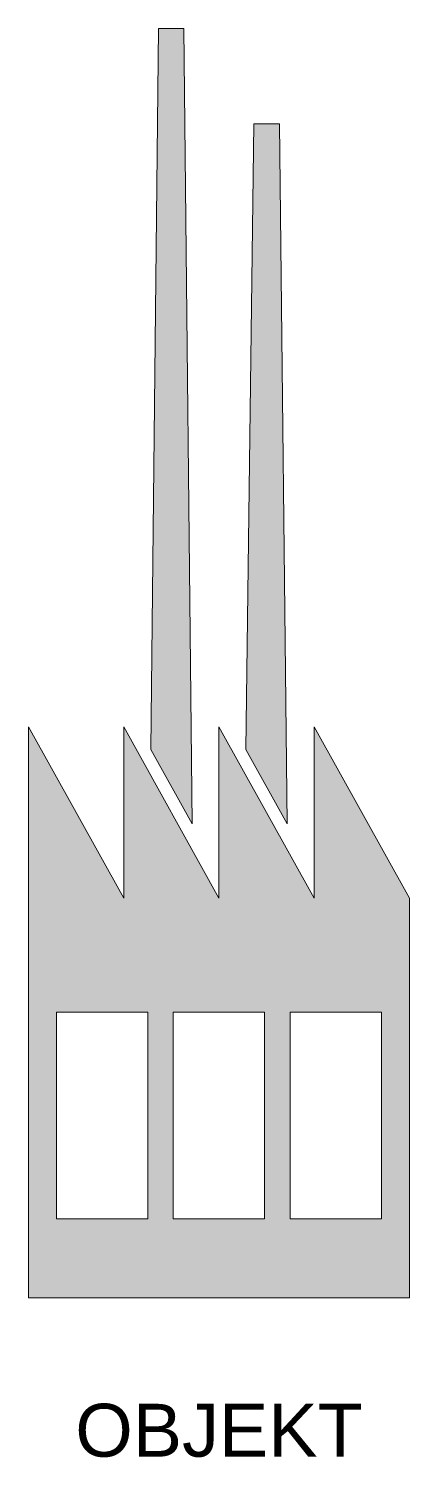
# Model space of a CAD drawing. Header units: metres. Extents: x -0.9 to 0.9, y -0.75 to 6.
import ezdxf
from ezdxf.enums import TextEntityAlignment as Align

# ---------------------------------------------------------------- set-up
doc = ezdxf.new("R2010")
doc.units = ezdxf.units.M
doc.layers.get('Defpoints').update_dxf_attribs({"color": 140, "lineweight": 5})
doc.styles.get("Standard").update_dxf_attribs({"font": 'arial.ttf'})

msp = doc.modelspace()

# ---------------------------------------------------------------- hatches: boundary and pattern name
at = {"lineweight": 0}
h = msp.add_hatch(color=0, dxfattribs=at)
h.dxf.hatch_style = 1
h.paths.add_polyline_path([(-0.1275, 2.2402), (-0.1656, 5.9989), (-0.2852, 5.9989), (-0.3222, 2.5915)])
h = msp.add_hatch(color=0, dxfattribs=at)
h.dxf.hatch_style = 1
h.paths.add_polyline_path([(0.3222, 2.2402), (0.2852, 5.5492), (0.1646, 5.5492), (0.1275, 2.5915)])
h = msp.add_hatch(color=0, dxfattribs=at)
h.dxf.hatch_style = 1
h.paths.add_polyline_path([(-0.0005, 1.8899), (-0.4503, 2.6995), (-0.4503, 1.8899), (-0.9, 2.6995), (-0.9, 0), (0.9, 0), (0.9, 1.8899), (0.4492, 2.6995), (0.4492, 1.8899), (-0.0005, 2.6995)])
h.paths.add_polyline_path([(0.2153, 1.3503), (0.2153, 0.3746), (-0.2164, 0.3746), (-0.2164, 1.3503)], flags=16)
h.paths.add_polyline_path([(0.336, 1.3503), (0.7677, 1.3503), (0.7677, 0.3746), (0.336, 0.3746)], flags=16)
h.paths.add_polyline_path([(-0.336, 1.3503), (-0.336, 0.3746), (-0.7677, 0.3746), (-0.7677, 1.3503)], flags=16)

# ---------------------------------------------------------------- linework, layer by layer
at = {"color": 0, "lineweight": 0}
for points in [[(-0.2852, 5.9989), (-0.3222, 2.5915), (-0.1275, 2.2402), (-0.1656, 5.9989), (-0.2852, 5.9989)], [(0.1646, 5.5492), (0.1275, 2.5915), (0.3222, 2.2402), (0.2852, 5.5492), (0.1646, 5.5492)], [(-0.9, 0), (-0.9, 2.6995), (-0.4503, 1.8899), (-0.4503, 2.6995), (-0.0005, 1.8899), (-0.0005, 2.6995), (0.4492, 1.8899), (0.4492, 2.6995), (0.9, 1.8899), (0.9, 0), (-0.9, 0)], [(-0.336, 0.3746), (-0.7677, 0.3746), (-0.7677, 1.3503), (-0.336, 1.3503), (-0.336, 0.3746)], [(0.2153, 0.3746), (-0.2164, 0.3746), (-0.2164, 1.3503), (0.2153, 1.3503), (0.2153, 0.3746)], [(0.7677, 0.3746), (0.336, 0.3746), (0.336, 1.3503), (0.7677, 1.3503), (0.7677, 0.3746)]]:
    msp.add_lwpolyline(points, close=True, dxfattribs=at)

# ---------------------------------------------------------------- texts
at = {"layer": 'Defpoints'}
msp.add_attdef('OBJEKT', text='657-85', height=0.25, dxfattribs=at).set_placement((0, -0.5), align=Align.TOP_CENTER)

doc.saveas('drawing.dxf')
